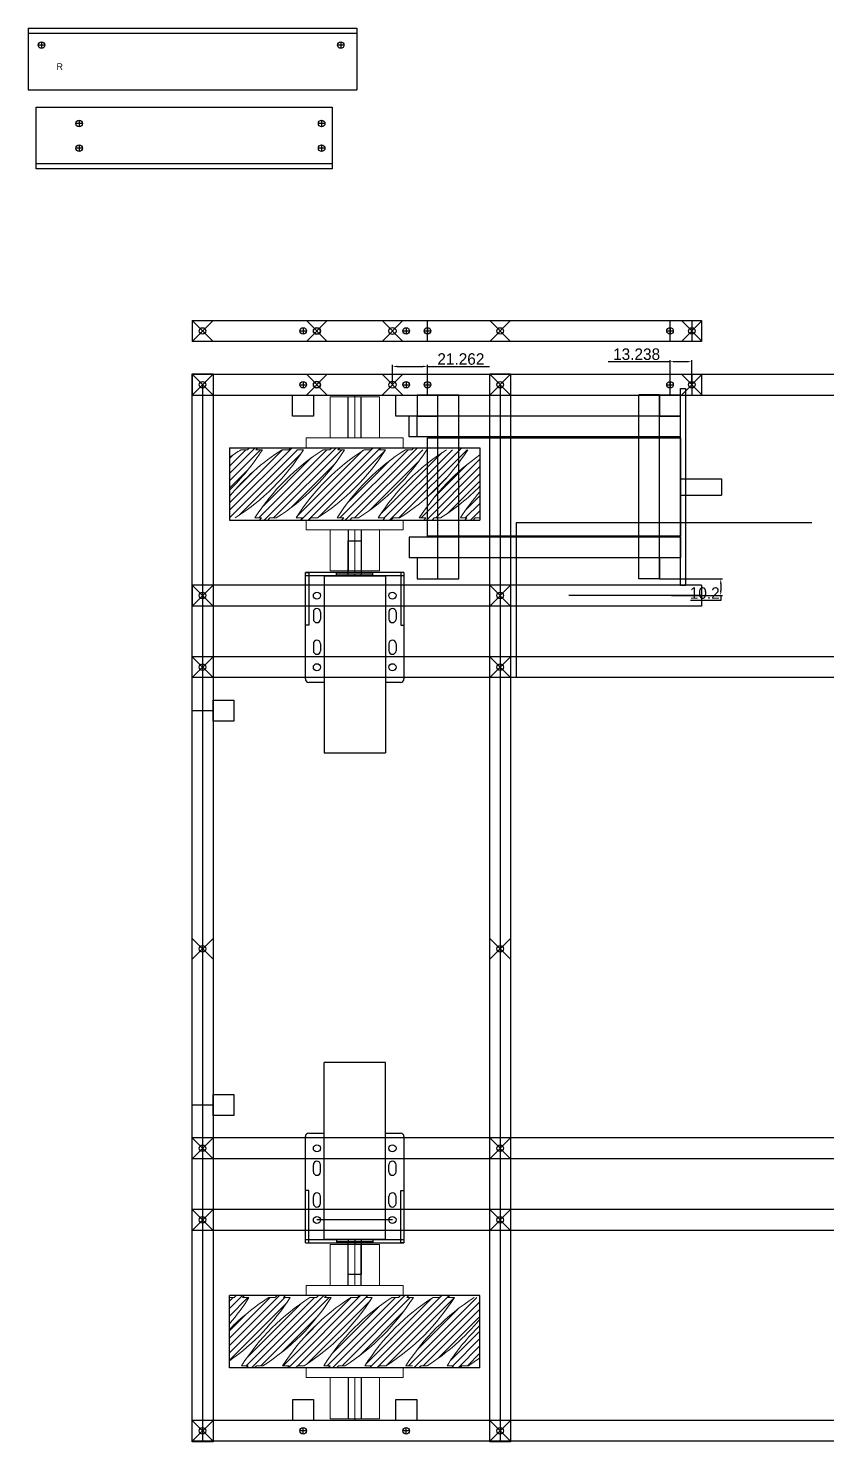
# Model space of a CAD drawing. Header units: millimetres. Extents: x -15418 to 43885, y -27590 to 23052.
# Drawn here: x 28393 to 28879, y -20755 to -19895 of the extents above; entities that cross this region are included whole.
import ezdxf

# ---------------------------------------------------------------- set-up
doc = ezdxf.new("R2010")
doc.units = ezdxf.units.MM
doc.header["$LTSCALE"] = 0.5
doc.layers.get('0').update_dxf_attribs({"lineweight": 5})
doc.layers.get('Defpoints').update_dxf_attribs({"color": 4})
for name, color, linetype in [('Layer1', 1, 'Continuous'), ('Layer2', 2, 'Continuous'), ('Layer3', 9, 'Continuous'), ('Layer4', 6, 'Continuous')]:
    doc.layers.add(name, color=color, linetype=linetype)
doc.layers.add('Layer5', color=51, linetype='Continuous', lineweight=5)
doc.dimstyles.new('ISO-25', dxfattribs={"dimtxt": 7, "dimasz": 3, "dimexe": 1, "dimexo": 1, "dimgap": 1, "dimtad": 1, "dimtoh": 1, "dimdec": 3, "dimdsep": 46, "dimtxsty": 'Standard', "dimcen": 2.5, "dimadec": 0, "dimazin": 0, "dimtfac": 1, "dimtdec": 3, "dimtmove": 0, "dimatfit": 3, "dimfxl": 1, "dimarcsym": 1})
pattern_1 = [(225, (54367.5947, -4340.5796), (2.24506403, -2.24506403), [])]
pattern_2 = [(225, (54969.7947, -4264.693), (2.24506403, -2.24506403), [])]

# ---------------------------------------------------------------- blocks, each defined once
blk = doc.blocks.new('*D393')
at = {"layer": 'Defpoints', "color": 0, "transparency": 16777216}
for p in [(28783.69, -20230.25), (28783.69, -20240.45), (28814.56, -20240.45)]:
    blk.add_point(p, dxfattribs=at)
at = {"layer": 'Layer2', "color": 0, "lineweight": -2, "transparency": 16777216}
for p, q in [((28784.69, -20230.25), (28815.56, -20230.25)), ((28814.56, -20233.25), (28814.56, -20237.45)), ((28784.69, -20240.45), (28815.56, -20240.45)), ((28814.56, -20240.45), (28814.56, -20243.45)), ((28814.56, -20243.45), (28796.06, -20243.45))]:
    blk.add_line(p, q, dxfattribs=at)
at = {"layer": 'Layer2', "color": 0, "transparency": 16777216}
for points in [[(28814.06, -20233.25), (28815.06, -20233.25), (28814.56, -20230.25)], [(28814.06, -20237.45), (28815.06, -20237.45), (28814.56, -20240.45)]]:
    blk.add_solid(points, dxfattribs=at)
at = {"layer": 'Layer2', "color": 0, "transparency": 16777216, "insert": (28804.81, -20238.95), "char_height": 7, "attachment_point": 5}
blk.add_mtext('10.2', dxfattribs=at)
blk = doc.blocks.new('*D394')
at = {"layer": 'Defpoints', "color": 0, "transparency": 16777216}
for p in [(28636.09, -20101), (28614.83, -20112.1), (28636.09, -20112.1)]:
    blk.add_point(p, dxfattribs=at)
at = {"layer": 'Layer2', "color": 0, "lineweight": -2, "transparency": 16777216}
for p, q in [((28614.83, -20111.1), (28614.83, -20100)), ((28617.83, -20101), (28633.09, -20101)), ((28636.09, -20111.1), (28636.09, -20100)), ((28636.09, -20101), (28673.76, -20101))]:
    blk.add_line(p, q, dxfattribs=at)
at = {"layer": 'Layer2', "color": 0, "transparency": 16777216}
for points in [[(28617.83, -20100.5), (28617.83, -20101.5), (28614.83, -20101)], [(28633.09, -20100.5), (28633.09, -20101.5), (28636.09, -20101)]]:
    blk.add_solid(points, dxfattribs=at)
at = {"layer": 'Layer2', "color": 0, "transparency": 16777216, "insert": (28656.43, -20096.5), "char_height": 7, "attachment_point": 5}
blk.add_mtext('21.262', dxfattribs=at)
blk = doc.blocks.new('*D395')
at = {"layer": 'Defpoints', "color": 0, "transparency": 16777216}
for p in [(28783.69, -20098.08), (28783.69, -20112.1), (28796.93, -20112.1)]:
    blk.add_point(p, dxfattribs=at)
at = {"layer": 'Layer2', "color": 0, "lineweight": -2, "transparency": 16777216}
for p, q in [((28783.69, -20098.08), (28746.03, -20098.08)), ((28783.69, -20111.1), (28783.69, -20097.08)), ((28793.93, -20098.08), (28786.69, -20098.08)), ((28796.93, -20111.1), (28796.93, -20097.08))]:
    blk.add_line(p, q, dxfattribs=at)
at = {"layer": 'Layer2', "color": 0, "transparency": 16777216}
for points in [[(28786.69, -20097.58), (28786.69, -20098.58), (28783.69, -20098.08)], [(28793.93, -20097.58), (28793.93, -20098.58), (28796.93, -20098.08)]]:
    blk.add_solid(points, dxfattribs=at)
at = {"layer": 'Layer2', "color": 0, "transparency": 16777216, "insert": (28763.36, -20093.58), "char_height": 7, "attachment_point": 5}
blk.add_mtext('13.238', dxfattribs=at)

msp = doc.modelspace()

# ---------------------------------------------------------------- hatches: boundary and pattern name
at = {"layer": 'Layer5', "transparency": 33554661}
h = msp.add_hatch(dxfattribs=at)
h.set_pattern_fill('ANSI31', color=256, angle=180)
h.set_pattern_definition(pattern_1)
edge = h.paths.add_edge_path()
edge.add_line((28557.9019, -20150.4527), (28552.9019, -20150.4527))
edge.add_line((28552.9019, -20150.4527), (28551.6619, -20151.6927))
edge.add_line((28551.6619, -20151.6927), (28547.6619, -20151.6927))
edge.add_arc((28620.8733, -20266.4241), 136.1, 122.5424058, 140.6485407)
edge.add_line((28515.6312, -20180.1264), (28515.6312, -20193.2127))
edge.add_line((28515.6312, -20193.2127), (28519.1419, -20193.2127))
edge.add_arc((28445.6735, -20078.2242), 136.455, -57.4246642, -32.5753358)
edge.add_line((28560.6619, -20151.6927), (28556.6619, -20151.6927))
edge.add_line((28556.6619, -20151.6927), (28557.9019, -20150.4527))
edge = h.paths.add_edge_path()
edge.add_line((28532.9019, -20150.4527), (28527.9019, -20150.4527))
edge.add_line((28527.9019, -20150.4527), (28526.6619, -20151.6927))
edge.add_line((28526.6619, -20151.6927), (28522.6619, -20151.6927))
edge.add_arc((28595.8733, -20266.4241), 136.1, 122.5424058, 126.1273887)
edge.add_line((28515.6312, -20156.4951), (28515.6312, -20176.2191))
edge.add_arc((28420.6735, -20078.2242), 136.455, -45.9017964, -32.5753358)
edge.add_line((28535.6619, -20151.6927), (28531.6619, -20151.6927))
edge.add_line((28531.6619, -20151.6927), (28532.9019, -20150.4527))
h = msp.add_hatch(dxfattribs=at)
h.set_pattern_fill('ANSI31', color=256, angle=180)
h.set_pattern_definition(pattern_1)
h.paths.add_polyline_path([(28668.0312, -20177.2799, 0.03656583), (28656.1419, -20193.2127), (28660.1419, -20193.2127), (28658.9019, -20194.4527), (28663.9019, -20194.4527), (28665.1419, -20193.2127), (28668.0312, -20193.2127)], flags=17)
edge = h.paths.add_edge_path()
edge.add_line((28533.9019, -20194.4527), (28538.9019, -20194.4527))
edge.add_line((28538.9019, -20194.4527), (28540.1419, -20193.2127))
edge.add_line((28540.1419, -20193.2127), (28544.1419, -20193.2127))
edge.add_arc((28470.6735, -20078.2242), 136.455, -57.4246642, -32.5753358)
edge.add_line((28585.6619, -20151.6927), (28581.6619, -20151.6927))
edge.add_line((28581.6619, -20151.6927), (28582.9019, -20150.4527))
edge.add_line((28582.9019, -20150.4527), (28577.9019, -20150.4527))
edge.add_line((28577.9019, -20150.4527), (28576.6619, -20151.6927))
edge.add_line((28576.6619, -20151.6927), (28572.6619, -20151.6927))
edge.add_arc((28645.8733, -20266.4241), 136.1, 122.5424058, 147.4575942)
edge.add_line((28531.1419, -20193.2127), (28535.1419, -20193.2127))
edge.add_line((28535.1419, -20193.2127), (28533.9019, -20194.4527))
edge = h.paths.add_edge_path()
edge.add_line((28608.9019, -20194.4527), (28613.9019, -20194.4527))
edge.add_line((28613.9019, -20194.4527), (28615.1419, -20193.2127))
edge.add_line((28615.1419, -20193.2127), (28619.1419, -20193.2127))
edge.add_arc((28545.6735, -20078.2242), 136.455, -57.4246642, -32.5753358)
edge.add_line((28660.6619, -20151.6927), (28656.6619, -20151.6927))
edge.add_line((28656.6619, -20151.6927), (28657.9019, -20150.4527))
edge.add_line((28657.9019, -20150.4527), (28652.9019, -20150.4527))
edge.add_line((28652.9019, -20150.4527), (28651.6619, -20151.6927))
edge.add_line((28651.6619, -20151.6927), (28647.6619, -20151.6927))
edge.add_arc((28720.8733, -20266.4241), 136.1, 122.5424058, 147.4575942)
edge.add_line((28606.1419, -20193.2127), (28610.1419, -20193.2127))
edge.add_line((28610.1419, -20193.2127), (28608.9019, -20194.4527))
edge = h.paths.add_edge_path()
edge.add_line((28633.9019, -20194.4527), (28638.9019, -20194.4527))
edge.add_line((28638.9019, -20194.4527), (28640.1419, -20193.2127))
edge.add_line((28640.1419, -20193.2127), (28644.1419, -20193.2127))
edge.add_arc((28570.6735, -20078.2242), 136.455, -57.4246642, -44.481355)
edge.add_line((28668.0312, -20173.8351), (28668.0312, -20154.7827))
edge.add_arc((28745.8733, -20266.4241), 136.1, 124.8862079, 147.4575942)
edge.add_line((28631.1419, -20193.2127), (28635.1419, -20193.2127))
edge.add_line((28635.1419, -20193.2127), (28633.9019, -20194.4527))
h = msp.add_hatch(dxfattribs=at)
h.set_pattern_fill('ANSI31', color=256, angle=180)
h.set_pattern_definition(pattern_1)
edge = h.paths.add_edge_path()
edge.add_line((28558.9019, -20194.4527), (28563.9019, -20194.4527))
edge.add_line((28563.9019, -20194.4527), (28565.1419, -20193.2127))
edge.add_line((28565.1419, -20193.2127), (28569.1419, -20193.2127))
edge.add_arc((28495.6735, -20078.2242), 136.455, -57.4246642, -32.5753358)
edge.add_line((28610.6619, -20151.6927), (28606.6619, -20151.6927))
edge.add_line((28606.6619, -20151.6927), (28607.9019, -20150.4527))
edge.add_line((28607.9019, -20150.4527), (28602.9019, -20150.4527))
edge.add_line((28602.9019, -20150.4527), (28601.6619, -20151.6927))
edge.add_line((28601.6619, -20151.6927), (28597.6619, -20151.6927))
edge.add_arc((28670.8733, -20266.4241), 136.1, 122.5424058, 147.4575942)
edge.add_line((28556.1419, -20193.2127), (28560.1419, -20193.2127))
edge.add_line((28560.1419, -20193.2127), (28558.9019, -20194.4527))
edge = h.paths.add_edge_path()
edge.add_line((28583.9019, -20194.4527), (28588.9019, -20194.4527))
edge.add_line((28588.9019, -20194.4527), (28590.1419, -20193.2127))
edge.add_line((28590.1419, -20193.2127), (28594.1419, -20193.2127))
edge.add_arc((28520.6735, -20078.2242), 136.455, -57.4246642, -32.5753358)
edge.add_line((28635.6619, -20151.6927), (28631.6619, -20151.6927))
edge.add_line((28631.6619, -20151.6927), (28632.9019, -20150.4527))
edge.add_line((28632.9019, -20150.4527), (28627.9019, -20150.4527))
edge.add_line((28627.9019, -20150.4527), (28626.6619, -20151.6927))
edge.add_line((28626.6619, -20151.6927), (28622.6619, -20151.6927))
edge.add_arc((28695.8733, -20266.4241), 136.1, 122.5424058, 147.4575942)
edge.add_line((28581.1419, -20193.2127), (28585.1419, -20193.2127))
edge.add_line((28585.1419, -20193.2127), (28583.9019, -20194.4527))
h = msp.add_hatch(dxfattribs=at)
h.set_pattern_fill('ANSI31', color=256, angle=180)
h.set_pattern_definition(pattern_2)
h.paths.add_polyline_path([(28515.6312, -20683.6255, 0.03656583), (28527.5204, -20667.6927), (28523.5204, -20667.6927), (28524.7604, -20666.4527), (28519.7604, -20666.4527), (28518.5204, -20667.6927), (28515.6312, -20667.6927)], flags=17)
edge = h.paths.add_edge_path()
edge.add_line((28649.7604, -20666.4527), (28644.7604, -20666.4527))
edge.add_line((28644.7604, -20666.4527), (28643.5204, -20667.6927))
edge.add_line((28643.5204, -20667.6927), (28639.5204, -20667.6927))
edge.add_arc((28712.9889, -20782.6812), 136.455, 122.5753358, 147.4246642)
edge.add_line((28598.0004, -20709.2127), (28602.0004, -20709.2127))
edge.add_line((28602.0004, -20709.2127), (28600.7604, -20710.4527))
edge.add_line((28600.7604, -20710.4527), (28605.7604, -20710.4527))
edge.add_line((28605.7604, -20710.4527), (28607.0004, -20709.2127))
edge.add_line((28607.0004, -20709.2127), (28611.0004, -20709.2127))
edge.add_arc((28537.789, -20594.4813), 136.1, 302.5424058, 327.4575942)
edge.add_line((28652.5204, -20667.6927), (28648.5204, -20667.6927))
edge.add_line((28648.5204, -20667.6927), (28649.7604, -20666.4527))
edge = h.paths.add_edge_path()
edge.add_line((28574.7604, -20666.4527), (28569.7604, -20666.4527))
edge.add_line((28569.7604, -20666.4527), (28568.5204, -20667.6927))
edge.add_line((28568.5204, -20667.6927), (28564.5204, -20667.6927))
edge.add_arc((28637.9889, -20782.6812), 136.455, 122.5753358, 147.4246642)
edge.add_line((28523.0004, -20709.2127), (28527.0004, -20709.2127))
edge.add_line((28527.0004, -20709.2127), (28525.7604, -20710.4527))
edge.add_line((28525.7604, -20710.4527), (28530.7604, -20710.4527))
edge.add_line((28530.7604, -20710.4527), (28532.0004, -20709.2127))
edge.add_line((28532.0004, -20709.2127), (28536.0004, -20709.2127))
edge.add_arc((28462.789, -20594.4813), 136.1, 302.5424058, 327.4575942)
edge.add_line((28577.5204, -20667.6927), (28573.5204, -20667.6927))
edge.add_line((28573.5204, -20667.6927), (28574.7604, -20666.4527))
edge = h.paths.add_edge_path()
edge.add_line((28549.7604, -20666.4527), (28544.7604, -20666.4527))
edge.add_line((28544.7604, -20666.4527), (28543.5204, -20667.6927))
edge.add_line((28543.5204, -20667.6927), (28539.5204, -20667.6927))
edge.add_arc((28612.9889, -20782.6812), 136.455, 122.5753358, 135.518645)
edge.add_line((28515.6312, -20687.0703), (28515.6312, -20706.1227))
edge.add_arc((28437.789, -20594.4813), 136.1, 304.8862079, 327.4575942)
edge.add_line((28552.5204, -20667.6927), (28548.5204, -20667.6927))
edge.add_line((28548.5204, -20667.6927), (28549.7604, -20666.4527))
h = msp.add_hatch(dxfattribs=at)
h.set_pattern_fill('ANSI31', color=256, angle=180)
h.set_pattern_definition(pattern_2)
edge = h.paths.add_edge_path()
edge.add_line((28624.7604, -20666.4527), (28619.7604, -20666.4527))
edge.add_line((28619.7604, -20666.4527), (28618.5204, -20667.6927))
edge.add_line((28618.5204, -20667.6927), (28614.5204, -20667.6927))
edge.add_arc((28687.9889, -20782.6812), 136.455, 122.5753358, 147.4246642)
edge.add_line((28573.0004, -20709.2127), (28577.0004, -20709.2127))
edge.add_line((28577.0004, -20709.2127), (28575.7604, -20710.4527))
edge.add_line((28575.7604, -20710.4527), (28580.7604, -20710.4527))
edge.add_line((28580.7604, -20710.4527), (28582.0004, -20709.2127))
edge.add_line((28582.0004, -20709.2127), (28586.0004, -20709.2127))
edge.add_arc((28512.789, -20594.4813), 136.1, 302.5424058, 327.4575942)
edge.add_line((28627.5204, -20667.6927), (28623.5204, -20667.6927))
edge.add_line((28623.5204, -20667.6927), (28624.7604, -20666.4527))
edge = h.paths.add_edge_path()
edge.add_line((28599.7604, -20666.4527), (28594.7604, -20666.4527))
edge.add_line((28594.7604, -20666.4527), (28593.5204, -20667.6927))
edge.add_line((28593.5204, -20667.6927), (28589.5204, -20667.6927))
edge.add_arc((28662.9889, -20782.6812), 136.455, 122.5753358, 147.4246642)
edge.add_line((28548.0004, -20709.2127), (28552.0004, -20709.2127))
edge.add_line((28552.0004, -20709.2127), (28550.7604, -20710.4527))
edge.add_line((28550.7604, -20710.4527), (28555.7604, -20710.4527))
edge.add_line((28555.7604, -20710.4527), (28557.0004, -20709.2127))
edge.add_line((28557.0004, -20709.2127), (28561.0004, -20709.2127))
edge.add_arc((28487.789, -20594.4813), 136.1, 302.5424058, 327.4575942)
edge.add_line((28602.5204, -20667.6927), (28598.5204, -20667.6927))
edge.add_line((28598.5204, -20667.6927), (28599.7604, -20666.4527))
h = msp.add_hatch(dxfattribs=at)
h.set_pattern_fill('ANSI31', color=256, angle=180)
h.set_pattern_definition(pattern_2)
edge = h.paths.add_edge_path()
edge.add_line((28625.7604, -20710.4527), (28630.7604, -20710.4527))
edge.add_line((28630.7604, -20710.4527), (28632.0004, -20709.2127))
edge.add_line((28632.0004, -20709.2127), (28636.0004, -20709.2127))
edge.add_arc((28562.789, -20594.4813), 136.1, 302.5424058, 320.6485407)
edge.add_line((28668.0312, -20680.779), (28668.0312, -20667.6927))
edge.add_line((28668.0312, -20667.6927), (28664.5204, -20667.6927))
edge.add_arc((28737.9889, -20782.6812), 136.455, 122.5753358, 147.4246642)
edge.add_line((28623.0004, -20709.2127), (28627.0004, -20709.2127))
edge.add_line((28627.0004, -20709.2127), (28625.7604, -20710.4527))
edge = h.paths.add_edge_path()
edge.add_line((28650.7604, -20710.4527), (28655.7604, -20710.4527))
edge.add_line((28655.7604, -20710.4527), (28657.0004, -20709.2127))
edge.add_line((28657.0004, -20709.2127), (28661.0004, -20709.2127))
edge.add_arc((28587.789, -20594.4813), 136.1, 302.5424058, 306.1273887)
edge.add_line((28668.0312, -20704.4104), (28668.0312, -20684.6863))
edge.add_arc((28762.9889, -20782.6812), 136.455, 134.0982036, 147.4246642)
edge.add_line((28648.0004, -20709.2127), (28652.0004, -20709.2127))
edge.add_line((28652.0004, -20709.2127), (28650.7604, -20710.4527))

# ---------------------------------------------------------------- linework, layer by layer
at = {"transparency": 33554661}
for p, q in [((28576.8312, -20119.4527), (28606.8312, -20119.4527)), ((28576.8312, -20144.4527), (28576.8312, -20119.4527)), ((28591.8312, -20144.4527), (28591.8312, -20119.4527)), ((28606.8312, -20144.4527), (28606.8312, -20119.4527)), ((28562.3312, -20150.4527), (28562.3312, -20144.4527)), ((28562.3312, -20144.4527), (28621.3312, -20144.4527)), ((28621.3312, -20144.4527), (28621.3312, -20150.4527)), ((28621.3312, -20150.4527), (28562.3312, -20150.4527)), ((28562.3312, -20194.4527), (28621.3312, -20194.4527)), ((28562.3312, -20200.4527), (28562.3312, -20194.4527)), ((28621.3312, -20194.4527), (28621.3312, -20200.4527)), ((28621.3312, -20200.4527), (28562.3312, -20200.4527)), ((28576.8312, -20200.4527), (28576.8312, -20225.4527)), ((28591.8312, -20200.4527), (28591.8312, -20225.4527)), ((28606.8312, -20200.4527), (28606.8312, -20225.4527)), ((28606.8312, -20225.4527), (28576.8312, -20225.4527)), ((28576.8312, -20635.4527), (28606.8312, -20635.4527)), ((28576.8312, -20660.4527), (28576.8312, -20635.4527)), ((28591.8312, -20660.4527), (28591.8312, -20635.4527)), ((28606.8312, -20660.4527), (28606.8312, -20635.4527)), ((28562.3312, -20666.4527), (28562.3312, -20660.4527)), ((28562.3312, -20660.4527), (28621.3312, -20660.4527)), ((28621.3312, -20660.4527), (28621.3312, -20666.4527)), ((28621.3312, -20666.4527), (28562.3312, -20666.4527)), ((28562.3312, -20710.4527), (28621.3312, -20710.4527)), ((28562.3312, -20716.4527), (28562.3312, -20710.4527)), ((28621.3312, -20710.4527), (28621.3312, -20716.4527)), ((28621.3312, -20716.4527), (28562.3312, -20716.4527)), ((28576.8312, -20716.4527), (28576.8312, -20741.4527)), ((28591.8312, -20716.4527), (28591.8312, -20741.4527)), ((28606.8312, -20716.4527), (28606.8312, -20741.4527)), ((28606.8312, -20741.4527), (28576.8312, -20741.4527))]:
    msp.add_line(p, q, dxfattribs=at)
at = {"layer": 'Defpoints', "transparency": 33554661}
for p, q in [((28561.8312, -20291.1627), (28561.8312, -20226.4527)), ((28621.8312, -20226.4527), (28561.8312, -20226.4527)), ((28561.8312, -20226.4527), (28563.8312, -20226.4527)), ((28621.8312, -20228.4527), (28561.8312, -20228.4527)), ((28563.8312, -20226.4527), (28563.8312, -20258.4527)), ((28580.8312, -20228.4527), (28580.8312, -20226.4527)), ((28602.8312, -20228.4527), (28602.8312, -20226.4527)), ((28621.8312, -20226.4527), (28619.8312, -20226.4527)), ((28619.8312, -20226.4527), (28619.8312, -20258.4527)), ((28621.8312, -20226.4527), (28621.8312, -20291.1627)), ((28566.6812, -20250.4527), (28566.6812, -20254.7527)), ((28570.9812, -20250.4527), (28570.9812, -20254.7527)), ((28612.6812, -20250.4527), (28612.6812, -20254.7527)), ((28616.9812, -20250.4527), (28616.9812, -20254.7527)), ((28563.8312, -20258.4527), (28561.8312, -20258.4527)), ((28619.8312, -20258.4527), (28621.8312, -20258.4527)), ((28566.6812, -20269.7527), (28566.6812, -20274.0527)), ((28570.9812, -20269.7527), (28570.9812, -20274.0527)), ((28612.6812, -20269.7527), (28612.6812, -20274.0527)), ((28616.9812, -20269.7527), (28616.9812, -20274.0527)), ((28573.1812, -20293.3127), (28563.9812, -20293.3127)), ((28619.6812, -20293.3127), (28610.4812, -20293.3127)), ((28563.9812, -20567.5927), (28573.1812, -20567.5927)), ((28610.4812, -20567.5927), (28619.6812, -20567.5927)), ((28561.8312, -20634.4527), (28561.8312, -20569.7427)), ((28621.8312, -20569.7427), (28621.8312, -20634.4527)), ((28566.6812, -20591.1527), (28566.6812, -20586.8527)), ((28570.9812, -20591.1527), (28570.9812, -20586.8527)), ((28612.6812, -20591.1527), (28612.6812, -20586.8527)), ((28616.9812, -20591.1527), (28616.9812, -20586.8527)), ((28563.8312, -20602.4527), (28561.8312, -20602.4527)), ((28563.8312, -20634.4527), (28563.8312, -20602.4527)), ((28619.8312, -20634.4527), (28619.8312, -20602.4527)), ((28619.8312, -20602.4527), (28621.8312, -20602.4527)), ((28566.6812, -20610.4527), (28566.6812, -20606.1527)), ((28570.9812, -20610.4527), (28570.9812, -20606.1527)), ((28612.6812, -20610.4527), (28612.6812, -20606.1527)), ((28616.9812, -20610.4527), (28616.9812, -20606.1527)), ((28561.8312, -20632.4527), (28621.8312, -20632.4527)), ((28561.8312, -20634.4527), (28621.8312, -20634.4527)), ((28561.8312, -20634.4527), (28563.8312, -20634.4527)), ((28580.8312, -20632.4527), (28580.8312, -20634.4527)), ((28602.8312, -20632.4527), (28602.8312, -20634.4527)), ((28621.8312, -20634.4527), (28619.8312, -20634.4527))]:
    msp.add_line(p, q, dxfattribs=at)
for centre in [(28568.8312, -20079.3874), (28614.8312, -20079.3874), (28568.8312, -20112.1027), (28614.8312, -20112.1027), (28568.8312, -20240.4527), (28568.8312, -20240.4527), (28614.8312, -20240.4527), (28614.8312, -20240.4527), (28568.8312, -20284.0527), (28568.8312, -20284.0527), (28614.8312, -20284.0527), (28614.8312, -20284.0527), (28568.8312, -20576.8527), (28568.8312, -20576.8527), (28614.8312, -20576.8527), (28614.8312, -20576.8527), (28568.8312, -20620.4527), (28568.8312, -20620.4527), (28614.8312, -20620.4527), (28614.8312, -20620.4527)]:
    msp.add_circle(centre, 2.15, dxfattribs=at)
for centre, start, end in [((28568.8312, -20250.4527), 0, 180), ((28614.8312, -20250.4527), 0, 180), ((28568.8312, -20254.7527), 180, 0), ((28614.8312, -20254.7527), 180, 0), ((28568.8312, -20269.7527), 0, 180), ((28614.8312, -20269.7527), 0, 180), ((28568.8312, -20274.0527), 180, 0), ((28614.8312, -20274.0527), 180, 0), ((28563.9812, -20291.1627), 180, 270), ((28619.6812, -20291.1627), 270, 0), ((28563.9812, -20569.7427), 90, 180), ((28619.6812, -20569.7427), 0, 90), ((28568.8312, -20586.8527), 0, 180), ((28614.8312, -20586.8527), 0, 180), ((28568.8312, -20591.1527), 180, 0), ((28614.8312, -20591.1527), 180, 0), ((28568.8312, -20606.1527), 0, 180), ((28614.8312, -20606.1527), 0, 180), ((28568.8312, -20610.4527), 180, 0), ((28614.8312, -20610.4527), 180, 0)]:
    msp.add_arc(centre, 2.15, start, end, dxfattribs=at)
at = {"layer": 'Layer1', "transparency": 33554661}
for p, q in [((28426.1259, -19953.1739), (28422.1259, -19953.1739)), ((28424.1259, -19951.1739), (28424.1259, -19955.1739)), ((28573.7259, -19953.1739), (28569.7259, -19953.1739)), ((28571.7259, -19951.1739), (28571.7259, -19955.1739)), ((28424.1259, -19966.1739), (28424.1259, -19970.1739)), ((28571.7259, -19966.1739), (28571.7259, -19970.1739)), ((28426.1259, -19968.1739), (28422.1259, -19968.1739)), ((28573.7259, -19968.1739), (28569.7259, -19968.1739)), ((28629.7435, -20118.4527), (28629.7435, -20131.1527)), ((28642.4435, -20118.4527), (28629.7435, -20118.4527)), ((28642.4435, -20131.1527), (28642.4435, -20118.4527)), ((28777.3435, -20118.4527), (28777.3435, -20131.1527)), ((28790.0435, -20118.4527), (28777.3435, -20118.4527)), ((28790.0435, -20114.3527), (28793.0435, -20114.3527)), ((28790.0435, -20234.3527), (28790.0435, -20114.3527)), ((28790.0435, -20131.1527), (28790.0435, -20118.4527)), ((28793.0435, -20114.3527), (28793.0435, -20234.3527)), ((28629.7435, -20131.1527), (28642.4435, -20131.1527)), ((28777.3435, -20131.1527), (28790.0435, -20131.1527)), ((28870.0435, -20196.2306), (28690.0435, -20196.2306)), ((28690.0435, -20196.2306), (28690.0435, -20290.4836)), ((28587.8312, -20227.1527), (28587.8312, -20207.1527)), ((28587.8312, -20207.1527), (28595.8312, -20207.1527)), ((28595.8312, -20207.1527), (28595.8312, -20227.1527)), ((28629.7435, -20217.5527), (28629.7435, -20230.2527)), ((28642.4435, -20217.5527), (28629.7435, -20217.5527)), ((28642.4435, -20230.2527), (28642.4435, -20217.5527)), ((28777.3435, -20217.5527), (28777.3435, -20230.2527)), ((28790.0435, -20217.5527), (28777.3435, -20217.5527)), ((28790.0435, -20230.2527), (28790.0435, -20217.5527)), ((28573.1812, -20228.4527), (28610.4812, -20228.4527)), ((28573.1812, -20228.4527), (28573.1812, -20336.2527)), ((28580.8312, -20228.4527), (28580.8312, -20227.1527)), ((28580.8312, -20227.1527), (28602.8312, -20227.1527)), ((28587.8312, -20228.4527), (28587.8312, -20227.1527)), ((28591.8312, -20228.4527), (28591.8312, -20227.1527)), ((28595.8312, -20228.4527), (28595.8312, -20227.1527)), ((28602.8312, -20228.4527), (28602.8312, -20227.1527)), ((28610.4812, -20228.4527), (28610.4812, -20336.2527)), ((28629.7435, -20230.2527), (28642.4435, -20230.2527)), ((28777.3435, -20230.2527), (28790.0435, -20230.2527)), ((28793.0435, -20234.3527), (28790.0435, -20234.3527)), ((28573.1812, -20336.2527), (28610.4812, -20336.2527)), ((28573.1812, -20632.4527), (28573.1812, -20524.6527)), ((28610.4812, -20524.6527), (28573.1812, -20524.6527)), ((28610.4812, -20632.4527), (28610.4812, -20524.6527)), ((28614.8312, -20620.4527), (28568.8312, -20620.4527)), ((28610.4812, -20632.4527), (28573.1812, -20632.4527)), ((28580.8312, -20632.4527), (28580.8312, -20633.7527)), ((28602.8312, -20633.7527), (28580.8312, -20633.7527)), ((28587.8312, -20632.4527), (28587.8312, -20633.7527)), ((28587.8312, -20653.7527), (28587.8312, -20633.7527)), ((28591.8312, -20632.4527), (28591.8312, -20633.7527)), ((28595.8312, -20632.4527), (28595.8312, -20633.7527)), ((28595.8312, -20633.7527), (28595.8312, -20653.7527)), ((28602.8312, -20632.4527), (28602.8312, -20633.7527)), ((28595.8312, -20653.7527), (28587.8312, -20653.7527))]:
    msp.add_line(p, q, dxfattribs=at)
for centre in [(28424.1259, -19953.1739), (28424.1259, -19953.1739), (28571.7259, -19953.1739), (28571.7259, -19953.1739), (28424.1259, -19968.1739), (28424.1259, -19968.1739), (28571.7259, -19968.1739), (28571.7259, -19968.1739)]:
    msp.add_circle(centre, 2, dxfattribs=at)
at = {"layer": 'Layer2', "transparency": 33554661}
for p, q in [((28393.2229, -19895.157), (28593.2229, -19895.157)), ((28393.2229, -19895.157), (28393.2229, -19932.657)), ((28393.2229, -19898.157), (28593.2229, -19898.157)), ((28593.2229, -19895.157), (28593.2229, -19932.657)), ((28403.2229, -19905.357), (28399.2229, -19905.357)), ((28401.2229, -19903.357), (28401.2229, -19907.357)), ((28585.3229, -19905.357), (28581.3229, -19905.357)), ((28583.3229, -19903.357), (28583.3229, -19907.357)), ((28393.2229, -19932.657), (28593.2229, -19932.657)), ((28398.0759, -19980.6739), (28398.0759, -19943.1739)), ((28398.0759, -19943.1739), (28578.0759, -19943.1739)), ((28578.0759, -19943.1739), (28578.0759, -19980.6739)), ((28578.0759, -19977.6739), (28398.0759, -19977.6739)), ((28578.0759, -19980.6739), (28398.0759, -19980.6739)), ((28492.9312, -20073.0374), (28492.9312, -20085.7374)), ((28492.9312, -20073.0374), (28802.9312, -20073.0374)), ((28560.4812, -20077.3874), (28560.4812, -20081.3874)), ((28623.1812, -20077.3874), (28623.1812, -20081.3874)), ((28636.0935, -20085.7374), (28636.0935, -20073.0374)), ((28636.0935, -20077.3874), (28636.0935, -20081.3874)), ((28783.6935, -20085.7374), (28783.6935, -20073.0374)), ((28783.6935, -20077.3874), (28783.6935, -20081.3874)), ((28796.9312, -20073.0374), (28796.9312, -20085.7374)), ((28802.9312, -20073.0374), (28802.9312, -20085.7374)), ((28802.9312, -20073.0374), (28802.9312, -20085.7374)), ((28802.9312, -20085.7374), (28492.9312, -20085.7374)), ((28558.4812, -20079.3874), (28562.4812, -20079.3874)), ((28621.1812, -20079.3874), (28625.1812, -20079.3874)), ((28634.0935, -20079.3874), (28638.0935, -20079.3874)), ((28781.6935, -20079.3874), (28785.6935, -20079.3874)), ((28492.9312, -20755.4527), (28492.9312, -20105.4527)), ((28492.9312, -20105.4527), (28505.6312, -20105.4527)), ((28492.9312, -20105.7527), (29292.9312, -20105.7527)), ((28492.9312, -20105.7527), (28492.9312, -20118.4527)), ((28499.2812, -20112.1027), (28499.2812, -20755.4527)), ((28505.6312, -20105.4527), (28505.6312, -20755.4527)), ((28558.4812, -20112.1027), (28562.4812, -20112.1027)), ((28560.4812, -20110.1027), (28560.4812, -20114.1027)), ((28621.1812, -20112.1027), (28625.1812, -20112.1027)), ((28623.1812, -20110.1027), (28623.1812, -20114.1027)), ((28634.0935, -20112.1027), (28638.0935, -20112.1027)), ((28636.0935, -20118.4527), (28636.0935, -20105.7527)), ((28636.0935, -20110.1027), (28636.0935, -20114.1027)), ((28674.0312, -20755.4527), (28674.0312, -20105.4527)), ((28674.0312, -20105.4527), (28686.7312, -20105.4527)), ((28680.3812, -20112.1027), (28680.3812, -20755.4527)), ((28686.7312, -20105.4527), (28686.7312, -20755.4527)), ((28781.6935, -20112.1027), (28785.6935, -20112.1027)), ((28783.6935, -20118.4527), (28783.6935, -20105.7527)), ((28783.6935, -20110.1027), (28783.6935, -20114.1027)), ((28796.9312, -20105.7527), (28796.9312, -20118.4527)), ((28802.9312, -20105.7527), (28802.9312, -20118.4527)), ((28492.9312, -20118.4527), (29292.9312, -20118.4527)), ((28554.0572, -20131.1527), (28554.0572, -20118.4527)), ((28554.0572, -20118.4527), (28566.7572, -20118.4527)), ((28554.0572, -20131.1527), (28554.0572, -20118.4527)), ((28554.0572, -20118.4527), (28566.7572, -20118.4527)), ((28566.7572, -20118.4527), (28566.7572, -20131.1527)), ((28566.7572, -20118.4527), (28566.7572, -20131.1527)), ((28587.8312, -20144.4527), (28587.8312, -20119.4527)), ((28595.8312, -20144.4527), (28595.8312, -20119.4527)), ((28616.8312, -20131.1527), (28616.8312, -20118.4527)), ((28616.8312, -20118.4527), (28629.5312, -20118.4527)), ((28616.8312, -20131.1527), (28616.8312, -20118.4527)), ((28616.8312, -20118.4527), (28629.5312, -20118.4527)), ((28566.7572, -20131.1527), (28554.0572, -20131.1527)), ((28566.7572, -20131.1527), (28554.0572, -20131.1527)), ((28629.5312, -20131.1527), (28616.8312, -20131.1527)), ((28629.5312, -20131.1527), (28616.8312, -20131.1527)), ((28636.0435, -20204.3527), (28636.0435, -20144.3527)), ((28636.0435, -20144.3527), (28790.0435, -20144.3527)), ((28790.0435, -20144.3527), (28790.0435, -20204.3527)), ((28790.0435, -20169.3527), (28815.0435, -20169.3527)), ((28815.0435, -20169.3527), (28815.0435, -20179.3527)), ((28790.0435, -20179.3527), (28815.0435, -20179.3527)), ((28587.8312, -20200.4527), (28587.8312, -20225.4527)), ((28595.8312, -20200.4527), (28595.8312, -20225.4527)), ((28790.0435, -20204.3527), (28636.0435, -20204.3527)), ((28492.9312, -20234.1027), (28492.9312, -20246.8027)), ((28802.9312, -20234.1027), (28492.9312, -20234.1027)), ((28802.9312, -20234.1027), (28802.9312, -20246.8027)), ((28802.9312, -20240.4527), (28722.1899, -20240.4527)), ((28802.9312, -20246.8027), (28492.9312, -20246.8027)), ((29292.9312, -20277.7027), (28492.9312, -20277.7027)), ((29292.9312, -20290.4027), (28492.9312, -20290.4027)), ((28492.9312, -20310.4527), (28505.6312, -20310.4527)), ((28505.6312, -20316.8027), (28505.6312, -20304.1027)), ((28505.6312, -20304.1027), (28518.3312, -20304.1027)), ((28505.6312, -20316.8027), (28505.6312, -20304.1027)), ((28505.6312, -20304.1027), (28518.3312, -20304.1027)), ((28518.3312, -20304.1027), (28518.3312, -20316.8027)), ((28518.3312, -20304.1027), (28518.3312, -20316.8027)), ((28518.3312, -20316.8027), (28505.6312, -20316.8027)), ((28518.3312, -20316.8027), (28505.6312, -20316.8027)), ((28492.9312, -20550.4527), (28505.6312, -20550.4527)), ((28505.6312, -20556.8027), (28505.6312, -20544.1027)), ((28505.6312, -20544.1027), (28518.3312, -20544.1027)), ((28505.6312, -20556.8027), (28505.6312, -20544.1027)), ((28505.6312, -20544.1027), (28518.3312, -20544.1027)), ((28518.3312, -20544.1027), (28518.3312, -20556.8027)), ((28518.3312, -20544.1027), (28518.3312, -20556.8027)), ((28518.3312, -20556.8027), (28505.6312, -20556.8027)), ((28518.3312, -20556.8027), (28505.6312, -20556.8027)), ((29292.9312, -20570.5027), (28492.9312, -20570.5027)), ((29292.9312, -20583.2027), (28492.9312, -20583.2027)), ((29292.9312, -20614.1027), (28492.9312, -20614.1027)), ((29292.9312, -20626.8027), (28492.9312, -20626.8027)), ((28587.8312, -20660.4527), (28587.8312, -20635.4527)), ((28595.8312, -20660.4527), (28595.8312, -20635.4527)), ((28587.8312, -20716.4527), (28587.8312, -20741.4527)), ((28595.8312, -20716.4527), (28595.8312, -20741.4527)), ((28554.1312, -20742.4527), (28554.1312, -20729.7527)), ((28554.1312, -20729.7527), (28566.8312, -20729.7527)), ((28554.1312, -20742.4527), (28554.1312, -20729.7527)), ((28554.1312, -20729.7527), (28566.8312, -20729.7527)), ((28566.8312, -20729.7527), (28566.8312, -20742.4527)), ((28566.8312, -20729.7527), (28566.8312, -20742.4527)), ((28616.9052, -20742.4527), (28616.9052, -20729.7527)), ((28616.9052, -20729.7527), (28629.6052, -20729.7527)), ((28616.9052, -20742.4527), (28616.9052, -20729.7527)), ((28616.9052, -20729.7527), (28629.6052, -20729.7527)), ((28629.6052, -20729.7527), (28629.6052, -20742.4527)), ((28629.6052, -20729.7527), (28629.6052, -20742.4527)), ((29292.9312, -20742.4527), (28492.9312, -20742.4527)), ((28566.8312, -20742.4527), (28554.1312, -20742.4527)), ((28566.8312, -20742.4527), (28554.1312, -20742.4527)), ((28562.4812, -20748.8027), (28558.4812, -20748.8027)), ((28560.4812, -20750.8027), (28560.4812, -20746.8027)), ((28629.6052, -20742.4527), (28616.9052, -20742.4527)), ((28629.6052, -20742.4527), (28616.9052, -20742.4527)), ((28625.1812, -20748.8027), (28621.1812, -20748.8027)), ((28623.1812, -20750.8027), (28623.1812, -20746.8027)), ((29292.9312, -20755.1527), (28492.9312, -20755.1527)), ((28505.6312, -20755.4527), (28492.9312, -20755.4527)), ((28686.7312, -20755.4527), (28674.0312, -20755.4527))]:
    msp.add_line(p, q, dxfattribs=at)
for centre in [(28401.2229, -19905.357), (28401.2229, -19905.357), (28583.3229, -19905.357), (28583.3229, -19905.357), (28560.4812, -20079.3874), (28623.1812, -20079.3874), (28636.0935, -20079.3874), (28783.6935, -20079.3874), (28560.4812, -20112.1027), (28623.1812, -20112.1027), (28636.0935, -20112.1027), (28783.6935, -20112.1027), (28560.4812, -20748.8027), (28623.1812, -20748.8027)]:
    msp.add_circle(centre, 2, dxfattribs=at)
at = {"layer": 'Layer3', "transparency": 33554661}
for p, q in [((28492.9312, -20073.0374), (28505.6312, -20085.7374)), ((28492.9312, -20085.7374), (28505.6312, -20073.0374)), ((28562.4812, -20073.0374), (28575.1812, -20085.7374)), ((28562.4812, -20085.7374), (28575.1812, -20073.0374)), ((28608.4812, -20073.0374), (28621.1812, -20085.7374)), ((28608.4812, -20085.7374), (28621.1812, -20073.0374)), ((28674.0312, -20073.0374), (28686.7312, -20085.7374)), ((28674.0312, -20085.7374), (28686.7312, -20073.0374)), ((28790.5812, -20073.0374), (28802.9312, -20085.3874)), ((28790.5812, -20085.7374), (28802.9312, -20073.3874)), ((28492.9312, -20105.7527), (28505.6312, -20118.4527)), ((28492.9312, -20118.4527), (28505.6312, -20105.7527)), ((28492.9312, -20105.7527), (28505.6312, -20118.4527)), ((28492.9312, -20118.4527), (28505.6312, -20105.7527)), ((28562.4812, -20105.7527), (28575.1812, -20118.4527)), ((28562.4812, -20118.4527), (28575.1812, -20105.7527)), ((28608.4812, -20105.7527), (28621.1812, -20118.4527)), ((28608.4812, -20118.4527), (28621.1812, -20105.7527)), ((28686.7312, -20105.7527), (28674.0312, -20118.4527)), ((28686.7312, -20118.4527), (28674.0312, -20105.7527)), ((28674.0312, -20105.7527), (28686.7312, -20118.4527)), ((28674.0312, -20118.4527), (28686.7312, -20105.7527)), ((28674.0312, -20105.7527), (28686.7312, -20118.4527)), ((28674.0312, -20118.4527), (28686.7312, -20105.7527)), ((28790.5812, -20105.7527), (28803.2812, -20118.4527)), ((28790.5812, -20118.4527), (28803.2812, -20105.7527)), ((28591.8312, -20119.4527), (28591.8312, -20118.4527)), ((28515.6312, -20150.4527), (28668.0312, -20150.4527)), ((28515.6312, -20150.4527), (28515.6312, -20194.4527)), ((28668.0312, -20150.4527), (28668.0312, -20194.4527)), ((28515.6312, -20194.4527), (28668.0312, -20194.4527)), ((28591.8312, -20226.4527), (28591.8312, -20225.4527)), ((28492.9312, -20246.8027), (28505.6312, -20234.1027)), ((28492.9312, -20246.8027), (28505.6312, -20234.1027)), ((28492.9312, -20234.1027), (28505.6312, -20246.8027)), ((28686.7312, -20246.8027), (28674.0312, -20234.1027)), ((28686.7312, -20234.1027), (28674.0312, -20246.8027)), ((28674.0312, -20246.8027), (28686.7312, -20234.1027)), ((28674.0312, -20246.8027), (28686.7312, -20234.1027)), ((28674.0312, -20234.1027), (28686.7312, -20246.8027)), ((28492.9312, -20290.4027), (28505.6312, -20277.7027)), ((28492.9312, -20290.4027), (28505.6312, -20277.7027)), ((28492.9312, -20277.7027), (28505.6312, -20290.4027)), ((28686.7312, -20290.4027), (28674.0312, -20277.7027)), ((28686.7312, -20277.7027), (28674.0312, -20290.4027)), ((28674.0312, -20290.4027), (28686.7312, -20277.7027)), ((28674.0312, -20290.4027), (28686.7312, -20277.7027)), ((28674.0312, -20277.7027), (28686.7312, -20290.4027)), ((28505.6312, -20461.8027), (28492.9312, -20449.1027)), ((28505.6312, -20449.1027), (28492.9312, -20461.8027)), ((28686.7312, -20461.8027), (28674.0312, -20449.1027)), ((28686.7312, -20449.1027), (28674.0312, -20461.8027)), ((28492.9312, -20583.2027), (28505.6312, -20570.5027)), ((28492.9312, -20583.2027), (28505.6312, -20570.5027)), ((28492.9312, -20570.5027), (28505.6312, -20583.2027)), ((28686.7312, -20583.2027), (28674.0312, -20570.5027)), ((28686.7312, -20570.5027), (28674.0312, -20583.2027)), ((28674.0312, -20583.2027), (28686.7312, -20570.5027)), ((28674.0312, -20583.2027), (28686.7312, -20570.5027)), ((28674.0312, -20570.5027), (28686.7312, -20583.2027)), ((28492.9312, -20626.8027), (28505.6312, -20614.1027)), ((28492.9312, -20626.8027), (28505.6312, -20614.1027)), ((28492.9312, -20614.1027), (28505.6312, -20626.8027)), ((28686.7312, -20626.8027), (28674.0312, -20614.1027)), ((28686.7312, -20614.1027), (28674.0312, -20626.8027)), ((28674.0312, -20626.8027), (28686.7312, -20614.1027)), ((28674.0312, -20626.8027), (28686.7312, -20614.1027)), ((28674.0312, -20614.1027), (28686.7312, -20626.8027)), ((28591.8312, -20634.4527), (28591.8312, -20635.4527)), ((28515.6312, -20710.4527), (28515.6312, -20666.4527)), ((28668.0312, -20666.4527), (28515.6312, -20666.4527)), ((28668.0312, -20710.4527), (28668.0312, -20666.4527)), ((28668.0312, -20710.4527), (28515.6312, -20710.4527)), ((28591.8312, -20741.4527), (28591.8312, -20742.4527)), ((28492.9312, -20755.1527), (28505.6312, -20742.4527)), ((28492.9312, -20742.4527), (28505.6312, -20755.1527)), ((28492.9312, -20755.1527), (28505.6312, -20742.4527)), ((28492.9312, -20742.4527), (28505.6312, -20755.1527)), ((28686.7312, -20755.1527), (28674.0312, -20742.4527)), ((28686.7312, -20742.4527), (28674.0312, -20755.1527)), ((28674.0312, -20755.1527), (28686.7312, -20742.4527)), ((28674.0312, -20742.4527), (28686.7312, -20755.1527)), ((28674.0312, -20755.1527), (28686.7312, -20742.4527)), ((28674.0312, -20742.4527), (28686.7312, -20755.1527))]:
    msp.add_line(p, q, dxfattribs=at)
for centre in [(28499.2812, -20079.3874), (28560.4812, -20079.3874), (28568.8312, -20079.3874), (28623.1812, -20079.3874), (28636.0935, -20079.3874), (28680.3812, -20079.3874), (28783.6935, -20079.3874), (28796.9312, -20079.3874), (28499.2812, -20112.1027), (28499.2812, -20112.1027), (28499.2812, -20112.1027), (28499.2812, -20112.1027), (28499.2812, -20112.1027), (28499.2812, -20112.1027), (28560.4812, -20112.1027), (28568.8312, -20112.1027), (28623.1812, -20112.1027), (28636.0935, -20112.1027), (28680.3812, -20112.1027), (28680.3812, -20112.1027), (28680.3812, -20112.1027), (28680.3812, -20112.1027), (28680.3812, -20112.1027), (28680.3812, -20112.1027), (28680.3812, -20112.1027), (28680.3812, -20112.1027), (28680.3812, -20112.1027), (28783.6935, -20112.1027), (28796.9312, -20112.1027), (28499.2812, -20240.4527), (28499.2812, -20240.4527), (28499.2812, -20240.4527), (28499.2812, -20240.4527), (28499.2812, -20240.4527), (28499.2812, -20240.4527), (28680.3812, -20240.4527), (28680.3812, -20240.4527), (28680.3812, -20240.4527), (28680.3812, -20240.4527), (28680.3812, -20240.4527), (28680.3812, -20240.4527), (28680.3812, -20240.4527), (28680.3812, -20240.4527), (28680.3812, -20240.4527), (28499.2812, -20284.0527), (28499.2812, -20284.0527), (28499.2812, -20284.0527), (28499.2812, -20284.0527), (28499.2812, -20284.0527), (28499.2812, -20284.0527), (28680.3812, -20284.0527), (28680.3812, -20284.0527), (28680.3812, -20284.0527), (28680.3812, -20284.0527), (28680.3812, -20284.0527), (28680.3812, -20284.0527), (28680.3812, -20284.0527), (28680.3812, -20284.0527), (28680.3812, -20284.0527), (28499.2812, -20455.4527), (28680.3812, -20455.4527), (28499.2812, -20576.8527), (28499.2812, -20576.8527), (28499.2812, -20576.8527), (28499.2812, -20576.8527), (28499.2812, -20576.8527), (28499.2812, -20576.8527), (28680.3812, -20576.8527), (28680.3812, -20576.8527), (28680.3812, -20576.8527), (28680.3812, -20576.8527), (28680.3812, -20576.8527), (28680.3812, -20576.8527), (28680.3812, -20576.8527), (28680.3812, -20576.8527), (28680.3812, -20576.8527), (28499.2812, -20620.4527), (28499.2812, -20620.4527), (28499.2812, -20620.4527), (28499.2812, -20620.4527), (28499.2812, -20620.4527), (28499.2812, -20620.4527), (28680.3812, -20620.4527), (28680.3812, -20620.4527), (28680.3812, -20620.4527), (28680.3812, -20620.4527), (28680.3812, -20620.4527), (28680.3812, -20620.4527), (28680.3812, -20620.4527), (28680.3812, -20620.4527), (28680.3812, -20620.4527), (28499.2812, -20748.8027), (28499.2812, -20748.8027), (28499.2812, -20748.8027), (28499.2812, -20748.8027), (28499.2812, -20748.8027), (28499.2812, -20748.8027), (28560.4812, -20748.8027), (28623.1812, -20748.8027), (28680.3812, -20748.8027), (28680.3812, -20748.8027), (28680.3812, -20748.8027), (28680.3812, -20748.8027), (28680.3812, -20748.8027), (28680.3812, -20748.8027), (28680.3812, -20748.8027), (28680.3812, -20748.8027), (28680.3812, -20748.8027)]:
    msp.add_circle(centre, 2, dxfattribs=at)
at = {"layer": 'Layer4', "transparency": 33554661}
for p, q in [((28642.4435, -20230.3527), (28642.4435, -20118.3527)), ((28642.4435, -20118.3527), (28655.1435, -20118.3527)), ((28655.1435, -20230.3527), (28655.1435, -20118.3527)), ((28764.6435, -20230.3527), (28764.6435, -20118.3527)), ((28777.3435, -20118.3527), (28764.6435, -20118.3527)), ((28777.3435, -20230.3527), (28777.3435, -20118.3527)), ((28790.0435, -20131.1527), (28625.0435, -20131.1527)), ((28625.0435, -20143.8527), (28625.0435, -20131.1527)), ((28629.7435, -20143.8527), (28629.7435, -20131.1527)), ((28790.0435, -20143.8527), (28790.0435, -20131.1527)), ((28790.0435, -20143.8527), (28625.0435, -20143.8527)), ((28790.0435, -20204.8527), (28625.0435, -20204.8527)), ((28625.0435, -20204.8527), (28625.0435, -20217.5527)), ((28790.0435, -20204.8527), (28790.0435, -20217.5527)), ((28790.0435, -20204.8527), (28790.0435, -20217.5527)), ((28790.0435, -20217.5527), (28625.0435, -20217.5527)), ((28642.4435, -20230.3527), (28655.1435, -20230.3527)), ((28777.3435, -20230.3527), (28764.6435, -20230.3527))]:
    msp.add_line(p, q, dxfattribs=at)
at = {"layer": 'Layer5', "transparency": 33554661}
for p, q in [((28522.6619, -20151.6927), (28526.6619, -20151.6927)), ((28526.6619, -20151.6927), (28527.9019, -20150.4527)), ((28532.9019, -20150.4527), (28531.6619, -20151.6927)), ((28531.6619, -20151.6927), (28535.6619, -20151.6927)), ((28547.6619, -20151.6927), (28551.6619, -20151.6927)), ((28551.6619, -20151.6927), (28552.9019, -20150.4527)), ((28556.6619, -20151.6927), (28560.6619, -20151.6927)), ((28572.6619, -20151.6927), (28576.6619, -20151.6927)), ((28576.6619, -20151.6927), (28577.9019, -20150.4527)), ((28582.9019, -20150.4527), (28581.6619, -20151.6927)), ((28581.6619, -20151.6927), (28585.6619, -20151.6927)), ((28597.6619, -20151.6927), (28601.6619, -20151.6927)), ((28601.6619, -20151.6927), (28602.9019, -20150.4527)), ((28607.9019, -20150.4527), (28606.6619, -20151.6927)), ((28606.6619, -20151.6927), (28610.6619, -20151.6927)), ((28622.6619, -20151.6927), (28626.6619, -20151.6927)), ((28626.6619, -20151.6927), (28627.9019, -20150.4527)), ((28531.1419, -20193.2127), (28535.1419, -20193.2127)), ((28533.9019, -20194.4527), (28535.1419, -20193.2127)), ((28540.1419, -20193.2127), (28538.9019, -20194.4527)), ((28540.1419, -20193.2127), (28544.1419, -20193.2127)), ((28556.1419, -20193.2127), (28560.1419, -20193.2127)), ((28558.9019, -20194.4527), (28560.1419, -20193.2127)), ((28565.1419, -20193.2127), (28563.9019, -20194.4527)), ((28565.1419, -20193.2127), (28569.1419, -20193.2127)), ((28581.1419, -20193.2127), (28585.1419, -20193.2127)), ((28583.9019, -20194.4527), (28585.1419, -20193.2127)), ((28590.1419, -20193.2127), (28588.9019, -20194.4527)), ((28590.1419, -20193.2127), (28594.1419, -20193.2127)), ((28606.1419, -20193.2127), (28610.1419, -20193.2127)), ((28608.9019, -20194.4527), (28610.1419, -20193.2127)), ((28615.1419, -20193.2127), (28613.9019, -20194.4527)), ((28615.1419, -20193.2127), (28619.1419, -20193.2127)), ((28631.1419, -20193.2127), (28635.1419, -20193.2127)), ((28633.8564, -20194.4983), (28635.1419, -20193.2127)), ((28640.1419, -20193.2127), (28638.9019, -20194.4527)), ((28640.1419, -20193.2127), (28644.1419, -20193.2127)), ((28656.1419, -20193.2127), (28660.1419, -20193.2127)), ((28658.9019, -20194.4527), (28660.1419, -20193.2127)), ((28658.9019, -20194.4527), (28663.9019, -20194.4527)), ((28665.1419, -20193.2127), (28663.9019, -20194.4527)), ((28665.1419, -20193.2127), (28668.0312, -20193.2127)), ((28518.5204, -20667.6927), (28515.6312, -20667.6927)), ((28518.5204, -20667.6927), (28519.7604, -20666.4527)), ((28524.7604, -20666.4527), (28519.7604, -20666.4527)), ((28524.7604, -20666.4527), (28523.5204, -20667.6927)), ((28527.5204, -20667.6927), (28523.5204, -20667.6927)), ((28543.5204, -20667.6927), (28539.5204, -20667.6927)), ((28543.5204, -20667.6927), (28544.7604, -20666.4527)), ((28549.8059, -20666.4072), (28548.5204, -20667.6927)), ((28552.5204, -20667.6927), (28548.5204, -20667.6927)), ((28568.5204, -20667.6927), (28564.5204, -20667.6927)), ((28568.5204, -20667.6927), (28569.7604, -20666.4527)), ((28574.7604, -20666.4527), (28573.5204, -20667.6927)), ((28577.5204, -20667.6927), (28573.5204, -20667.6927)), ((28593.5204, -20667.6927), (28589.5204, -20667.6927)), ((28593.5204, -20667.6927), (28594.7604, -20666.4527)), ((28599.7604, -20666.4527), (28598.5204, -20667.6927)), ((28602.5204, -20667.6927), (28598.5204, -20667.6927)), ((28618.5204, -20667.6927), (28614.5204, -20667.6927)), ((28618.5204, -20667.6927), (28619.7604, -20666.4527)), ((28624.7604, -20666.4527), (28623.5204, -20667.6927)), ((28627.5204, -20667.6927), (28623.5204, -20667.6927)), ((28643.5204, -20667.6927), (28639.5204, -20667.6927)), ((28643.5204, -20667.6927), (28644.7604, -20666.4527)), ((28649.7604, -20666.4527), (28648.5204, -20667.6927)), ((28652.5204, -20667.6927), (28648.5204, -20667.6927)), ((28527.0004, -20709.2127), (28523.0004, -20709.2127)), ((28525.7604, -20710.4527), (28527.0004, -20709.2127)), ((28532.0004, -20709.2127), (28530.7604, -20710.4527)), ((28536.0004, -20709.2127), (28532.0004, -20709.2127)), ((28552.0004, -20709.2127), (28548.0004, -20709.2127)), ((28550.7604, -20710.4527), (28552.0004, -20709.2127)), ((28557.0004, -20709.2127), (28555.7604, -20710.4527)), ((28561.0004, -20709.2127), (28557.0004, -20709.2127)), ((28577.0004, -20709.2127), (28573.0004, -20709.2127)), ((28575.7604, -20710.4527), (28577.0004, -20709.2127)), ((28582.0004, -20709.2127), (28580.7604, -20710.4527)), ((28586.0004, -20709.2127), (28582.0004, -20709.2127)), ((28602.0004, -20709.2127), (28598.0004, -20709.2127)), ((28600.7604, -20710.4527), (28602.0004, -20709.2127)), ((28607.0004, -20709.2127), (28605.7604, -20710.4527)), ((28611.0004, -20709.2127), (28607.0004, -20709.2127)), ((28627.0004, -20709.2127), (28623.0004, -20709.2127)), ((28632.0004, -20709.2127), (28630.7604, -20710.4527)), ((28636.0004, -20709.2127), (28632.0004, -20709.2127)), ((28652.0004, -20709.2127), (28648.0004, -20709.2127)), ((28650.7604, -20710.4527), (28652.0004, -20709.2127)), ((28657.0004, -20709.2127), (28655.7604, -20710.4527)), ((28661.0004, -20709.2127), (28657.0004, -20709.2127))]:
    msp.add_line(p, q, dxfattribs=at)
for centre, radius, start, end in [((28595.8733, -20266.4241), 136.1, 122.5424058, 126.1273887), ((28420.6735, -20078.2242), 136.455, 314.0982036, 327.4246642), ((28620.8733, -20266.4241), 136.1, 122.5424058, 140.6485407), ((28445.6735, -20078.2242), 136.455, 302.5753358, 327.4246642), ((28645.8733, -20266.4241), 136.1, 122.5424058, 147.4575942), ((28470.6735, -20078.2242), 136.455, 302.5753358, 327.4246642), ((28670.8733, -20266.4241), 136.1, 122.5424058, 147.4575942), ((28495.6735, -20078.2242), 136.455, 302.5753358, 327.4246642), ((28695.8733, -20266.4241), 136.1, 122.5424058, 147.4575942), ((28520.6735, -20078.2242), 136.455, 302.5753358, 327.4246642), ((28720.8733, -20266.4241), 136.1, 122.5424058, 147.4575942), ((28545.6735, -20078.2242), 136.455, 302.5753358, 327.4246642), ((28745.8733, -20266.4241), 136.1, 124.8862079, 147.4575942), ((28570.6735, -20078.2242), 136.455, 302.5753358, 315.518645), ((28770.8733, -20266.4241), 136.1, 139.0810554, 147.4575942), ((28437.789, -20594.4813), 136.1, 304.8862079, 327.4575942), ((28612.9889, -20782.6812), 136.455, 122.5753358, 135.518645), ((28412.789, -20594.4813), 136.1, 319.0810554, 327.4575942), ((28637.9889, -20782.6812), 136.455, 122.5753358, 147.4246642), ((28462.789, -20594.4813), 136.1, 302.5424058, 327.4575942), ((28662.9889, -20782.6812), 136.455, 122.5753358, 147.4246642), ((28487.789, -20594.4813), 136.1, 302.5424058, 327.4575942), ((28687.9889, -20782.6812), 136.455, 122.5753358, 147.4246642), ((28512.789, -20594.4813), 136.1, 302.5424058, 327.4575942), ((28712.9889, -20782.6812), 136.455, 122.5753358, 147.4246642), ((28537.789, -20594.4813), 136.1, 302.5424058, 327.4575942), ((28737.9889, -20782.6812), 136.455, 122.5753358, 147.4246642), ((28562.789, -20594.4813), 136.1, 302.5424058, 320.6485407), ((28762.9889, -20782.6812), 136.455, 134.0982036, 147.4246642), ((28587.789, -20594.4813), 136.1, 302.5424058, 306.1273887)]:
    msp.add_arc(centre, radius, start, end, dxfattribs=at)

# ---------------------------------------------------------------- texts
at = {"layer": 'Layer2', "transparency": 33554661, "insert": (28410.4447, -19916.4916), "char_height": 4, "attachment_point": 1}
msp.add_mtext_dynamic_manual_height_columns('R', width=18.330833, gutter_width=20, heights=[0], dxfattribs=at)

# ---------------------------------------------------------------- dimensions: what is measured, and where the dimension line sits
at = {"layer": 'Layer2', "transparency": 33554661}
for base, p1, p2, picture, middle in [((28636.0935, -20101.0023), (28614.8312, -20112.1027), (28636.0935, -20112.1027), '*D394', (28656.4268, -20096.5023)), ((28783.6935, -20098.0807), (28796.9312, -20112.1027), (28783.6935, -20112.1027), '*D395', (28763.3602, -20093.5807))]:
    dim = msp.add_linear_dim(base=base, p1=p1, p2=p2, dimstyle='ISO-25', dxfattribs=at)
    dim.commit()
    dim.dimension.update_dxf_attribs({"geometry": picture, "text_midpoint": middle})
dim = msp.add_linear_dim(base=(28814.5619, -20240.4527), p1=(28783.6935, -20230.2527), p2=(28783.6935, -20240.4527), angle=90, dimstyle='ISO-25', dxfattribs=at)
dim.commit()
dim.dimension.update_dxf_attribs({"geometry": '*D393', "text_midpoint": (28804.8119, -20238.9527)})

doc.saveas('drawing.dxf')
